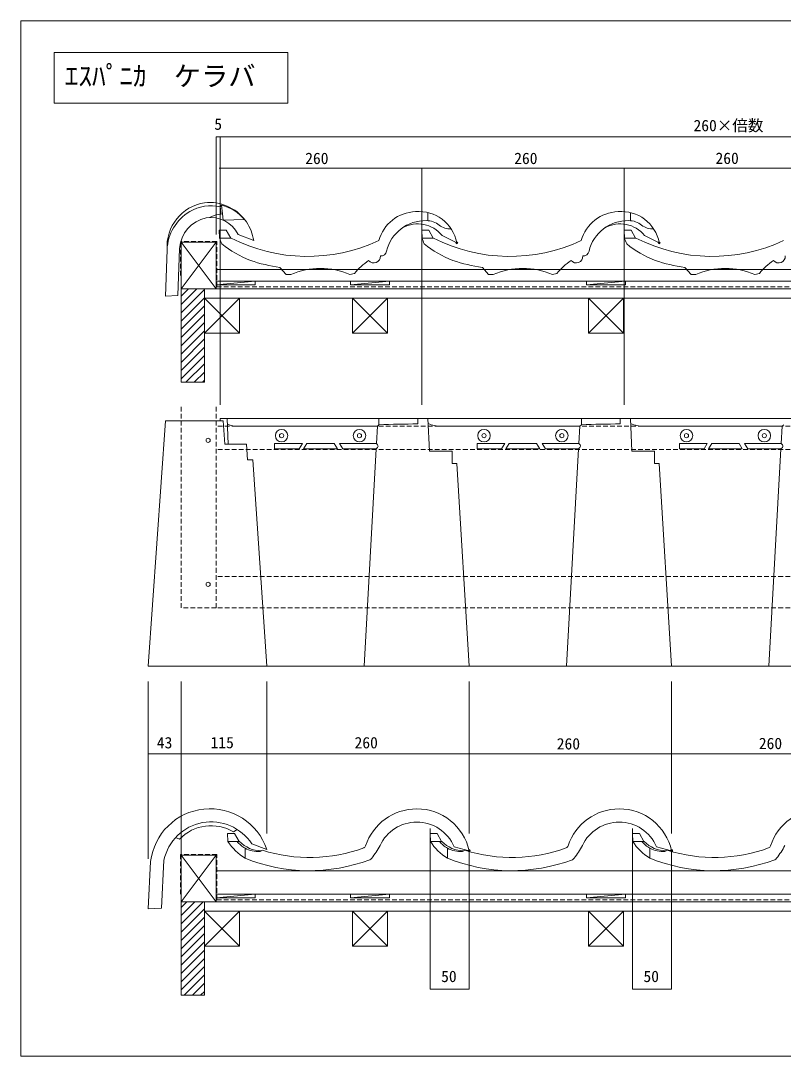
# Model space of a CAD drawing. Units: millimetres, scale not verified. Extents: x -7035 to 2796, y -3458 to 1902.
# Drawn here: x -2831 to -1852, y -1438 to -108 of the extents above; entities that cross this region are included whole.
import ezdxf
from ezdxf.enums import TextEntityAlignment as Align

# ---------------------------------------------------------------- set-up
doc = ezdxf.new("R2010")
doc.units = ezdxf.units.MM
doc.header["$LTSCALE"] = 5
doc.header["$PDMODE"] = 32
doc.header["$PDSIZE"] = 2.5
doc.linetypes.add('DASHED1', pattern=[1.8, 1.2, -0.6])
doc.layers.add('0-0', color=7, linetype='Continuous', lineweight=18)
doc.layers.add('0-7', color=6, linetype='Continuous', lineweight=18)
doc.styles.add('ＭＳ ゴシック', font='')
doc.styles.get('ＭＳ ゴシック').set_extended_font_data('MS Gothic')

msp = doc.modelspace()

# ---------------------------------------------------------------- linework, layer by layer
at = {"layer": '0-0', "color": 4}
for q in [(-2831.408, -107.7), (-881.407, -1437.7)]:
    msp.add_line((-2831.408, -1437.7), q, dxfattribs=at)
at = {"layer": '0-0'}
for p, q in [((-2580.345, -382.119), (-2580.345, -257.047)), ((-1276.345, -257.047), (-2580.345, -257.047)), ((-2575.345, -600.851), (-2575.345, -257.047)), ((-1280.345, -297.047), (-2576.356, -297.047)), ((-2316.356, -600.851), (-2316.356, -297.047)), ((-2056.356, -600.851), (-2056.356, -297.047)), ((-2625.345, -452.047), (-2580.345, -392.047)), ((-2625.345, -572.047), (-2625.345, -392.047)), ((-2580.345, -452.047), (-2580.345, -392.047)), ((-1276.345, -427.047), (-2580.345, -427.047)), ((-1231.345, -452.047), (-2625.345, -452.047)), ((-2625.345, -472.205), (-2605.187, -452.047)), ((-2625.345, -461.599), (-2615.794, -452.047)), ((-2595.345, -572.047), (-2595.345, -452.047)), ((-1276.345, -442.047), (-2580.345, -442.047)), ((-2580.345, -447.047), (-2530.345, -442.047)), ((-2530.345, -447.047), (-2580.345, -447.047)), ((-2530.345, -447.047), (-2530.345, -442.047)), ((-2407.845, -447.047), (-2407.845, -442.047)), ((-2407.845, -447.047), (-2357.845, -442.047)), ((-2407.845, -447.047), (-2357.845, -447.047)), ((-2357.845, -447.047), (-2357.845, -442.047)), ((-2104.845, -447.047), (-2104.845, -442.047)), ((-2104.845, -447.047), (-2054.845, -442.047)), ((-2104.845, -447.047), (-2054.845, -447.047)), ((-2054.845, -447.047), (-2054.845, -442.047)), ((-2625.345, -482.812), (-2595.345, -452.812)), ((-2625.345, -493.418), (-2595.345, -463.418)), ((-1261.345, -464.047), (-2595.345, -464.047)), ((-2595.345, -509.047), (-2550.345, -464.047)), ((-2550.345, -509.047), (-2595.345, -464.047)), ((-2550.345, -509.047), (-2550.345, -464.047)), ((-2405.345, -509.047), (-2405.345, -464.047)), ((-2360.345, -509.047), (-2405.345, -464.047)), ((-2405.345, -509.047), (-2360.345, -464.047)), ((-2360.345, -509.047), (-2360.345, -464.047)), ((-2102.345, -509.047), (-2102.345, -464.047)), ((-2057.345, -509.047), (-2102.345, -464.047)), ((-2102.345, -509.047), (-2057.345, -464.047)), ((-2057.345, -509.047), (-2057.345, -464.047)), ((-2625.345, -504.025), (-2595.345, -474.025)), ((-2625.345, -514.632), (-2595.345, -484.632)), ((-2625.345, -525.238), (-2595.345, -495.238)), ((-2625.345, -535.845), (-2595.345, -505.845)), ((-2625.345, -546.452), (-2595.345, -516.452)), ((-2550.345, -509.047), (-2595.345, -509.047)), ((-2360.345, -509.047), (-2405.345, -509.047)), ((-2057.345, -509.047), (-2102.345, -509.047)), ((-2625.345, -557.058), (-2595.345, -527.058)), ((-2625.345, -567.665), (-2595.345, -537.665)), ((-2619.121, -572.047), (-2595.345, -548.271)), ((-2608.515, -572.047), (-2595.345, -558.878)), ((-2597.908, -572.047), (-2595.345, -569.485)), ((-2595.345, -572.047), (-2625.345, -572.047)), ((-2667.801, -1184.043), (-2667.801, -956.528)), ((-2625.345, -1179.344), (-2625.345, -956.528)), ((-2515.345, -1151.477), (-2515.345, -956.528)), ((-2255.345, -1151.477), (-2255.345, -956.528)), ((-1995.345, -1151.477), (-1995.345, -956.528)), ((-1186.345, -1049.344), (-2667.801, -1049.344)), ((-2305.659, -1145.22), (-2305.659, -1351.344)), ((-2045.659, -1145.22), (-2045.659, -1351.344)), ((-2580.345, -1179.344), (-2625.345, -1239.344)), ((-2625.345, -1359.344), (-2625.345, -1179.344)), ((-2580.345, -1239.344), (-2580.345, -1179.344)), ((-2255.345, -1173.643), (-2255.345, -1351.344)), ((-1995.345, -1173.643), (-1995.345, -1351.344)), ((-1276.345, -1199.344), (-2580.345, -1199.344)), ((-1276.345, -1229.344), (-2580.345, -1229.344)), ((-2580.345, -1234.344), (-2530.345, -1229.344)), ((-2530.345, -1234.344), (-2580.345, -1234.344)), ((-2530.345, -1234.344), (-2530.345, -1229.344)), ((-2407.845, -1234.344), (-2357.845, -1229.344)), ((-2407.845, -1234.344), (-2407.845, -1229.344)), ((-2407.845, -1234.344), (-2357.845, -1234.344)), ((-2357.845, -1234.344), (-2357.845, -1229.344)), ((-2104.845, -1234.344), (-2054.845, -1229.344)), ((-2104.845, -1234.344), (-2104.845, -1229.344)), ((-2104.845, -1234.344), (-2054.845, -1234.344)), ((-2054.845, -1234.344), (-2054.845, -1229.344)), ((-1231.345, -1239.344), (-2625.345, -1239.344)), ((-2625.345, -1267.7), (-2596.989, -1239.344)), ((-2625.345, -1257.094), (-2607.595, -1239.344)), ((-2625.345, -1246.487), (-2618.202, -1239.344)), ((-2625.345, -1267.7), (-2596.989, -1239.344)), ((-2625.345, -1257.094), (-2607.595, -1239.344)), ((-2625.345, -1246.487), (-2618.202, -1239.344)), ((-2625.345, -1278.307), (-2595.345, -1248.307)), ((-2625.345, -1278.307), (-2595.345, -1248.307)), ((-2595.345, -1359.344), (-2595.345, -1239.344)), ((-2625.345, -1288.914), (-2595.345, -1258.914)), ((-2625.345, -1288.914), (-2595.345, -1258.914)), ((-1261.345, -1251.344), (-2595.345, -1251.344)), ((-2595.345, -1296.344), (-2550.345, -1251.344)), ((-2550.345, -1296.344), (-2595.345, -1251.344)), ((-2550.345, -1296.344), (-2550.345, -1251.344)), ((-2405.345, -1296.344), (-2360.345, -1251.344)), ((-2360.345, -1296.344), (-2405.345, -1251.344)), ((-2405.345, -1296.344), (-2405.345, -1251.344)), ((-2360.345, -1296.344), (-2360.345, -1251.344)), ((-2102.345, -1296.344), (-2057.345, -1251.344)), ((-2057.345, -1296.344), (-2102.345, -1251.344)), ((-2102.345, -1296.344), (-2102.345, -1251.344)), ((-2057.345, -1296.344), (-2057.345, -1251.344)), ((-2625.345, -1299.52), (-2595.345, -1269.52)), ((-2625.345, -1299.52), (-2595.345, -1269.52)), ((-2625.345, -1310.127), (-2595.345, -1280.127)), ((-2625.345, -1310.127), (-2595.345, -1280.127)), ((-2625.345, -1320.733), (-2595.345, -1290.733)), ((-2625.345, -1320.733), (-2595.345, -1290.733)), ((-2625.345, -1331.34), (-2595.345, -1301.34)), ((-2625.345, -1331.34), (-2595.345, -1301.34)), ((-2550.345, -1296.344), (-2595.345, -1296.344)), ((-2360.345, -1296.344), (-2405.345, -1296.344)), ((-2057.345, -1296.344), (-2102.345, -1296.344)), ((-2625.345, -1341.947), (-2595.345, -1311.947)), ((-2625.345, -1341.947), (-2595.345, -1311.947)), ((-2625.345, -1352.553), (-2595.345, -1322.553)), ((-2625.345, -1352.553), (-2595.345, -1322.553)), ((-2621.529, -1359.344), (-2595.345, -1333.16)), ((-2621.529, -1359.344), (-2595.345, -1333.16)), ((-2610.923, -1359.344), (-2595.345, -1343.766)), ((-2610.923, -1359.344), (-2595.345, -1343.766)), ((-2600.316, -1359.344), (-2595.345, -1354.373)), ((-2600.316, -1359.344), (-2595.345, -1354.373)), ((-2255.345, -1351.344), (-2305.659, -1351.344)), ((-1995.345, -1351.344), (-2045.659, -1351.344)), ((-2595.345, -1359.344), (-2625.345, -1359.344))]:
    msp.add_line(p, q, dxfattribs=at)
at = {"layer": '0-0', "color": 3}
for p, q in [((-2575.133, -346.882), (-2573.362, -344.541)), ((-2573.362, -344.541), (-2572.176, -355.821)), ((-2574.813, -349.924), (-2575.133, -346.882)), ((-2574.813, -349.924), (-2574.171, -356.031)), ((-2572.176, -355.821), (-2574.171, -356.031)), ((-2572.176, -355.821), (-2571.346, -363.721)), ((-2308.356, -354.101), (-2308.356, -364.536)), ((-2048.356, -354.101), (-2048.356, -364.536)), ((-2571.346, -363.721), (-2543.814, -363.141)), ((-2541.588, -366.18), (-2543.164, -363.985)), ((-2576.356, -376.77), (-2567.348, -376.77)), ((-2576.356, -376.77), (-2575.914, -386.896)), ((-2561.602, -386.896), (-2567.348, -376.77)), ((-2552.112, -382.113), (-2532.19, -390.074)), ((-2316.356, -376.77), (-2307.348, -376.77)), ((-2316.356, -376.77), (-2315.914, -386.896)), ((-2301.602, -386.896), (-2307.348, -376.77)), ((-2271.356, -392.85), (-2290.124, -383.597)), ((-2056.356, -376.77), (-2047.348, -376.77)), ((-2056.356, -376.77), (-2055.914, -386.896)), ((-2041.602, -386.896), (-2047.348, -376.77)), ((-2011.356, -392.85), (-2030.124, -383.597)), ((-2575.914, -386.896), (-2561.163, -386.896)), ((-2315.914, -386.896), (-2301.163, -386.896)), ((-2055.914, -386.896), (-2041.163, -386.896)), ((-2629.526, -460.635), (-2627.274, -400.067)), ((-2490.507, -433.814), (-2498.462, -424.723)), ((-2230.507, -433.814), (-2238.462, -424.723)), ((-1970.507, -433.814), (-1978.462, -424.723)), ((-2490.507, -433.814), (-2484.507, -433.814)), ((-2408.507, -433.814), (-2402.698, -432.314)), ((-2230.507, -433.814), (-2224.507, -433.814)), ((-2148.507, -433.814), (-2142.698, -432.314)), ((-1970.507, -433.814), (-1964.507, -433.814)), ((-1888.507, -433.814), (-1882.698, -432.314)), ((-2667.801, -936.587), (-2645.594, -621.587)), ((-2571.325, -621.587), (-2645.594, -621.587)), ((-2575.225, -621.587), (-2575.345, -618.587)), ((-2575.345, -618.587), (-2308.356, -618.587)), ((-2569.319, -651.587), (-2571.325, -621.612)), ((-2565.009, -651.587), (-2566.338, -618.587)), ((-2371.356, -618.587), (-2371.356, -626.588)), ((-2321.356, -618.587), (-2321.356, -625.587)), ((-2308.356, -618.587), (-2306.356, -660.587)), ((-2308.356, -618.587), (-2048.356, -618.587)), ((-2111.356, -618.587), (-2111.356, -626.587)), ((-2061.356, -618.587), (-2061.356, -625.587)), ((-2048.356, -618.587), (-2046.356, -660.587)), ((-2048.356, -618.587), (-1788.356, -618.587)), ((-2373.356, -628.587), (-2551.908, -628.587)), ((-2373.356, -628.587), (-2374.57, -650.587)), ((-2371.356, -626.587), (-2373.356, -628.587)), ((-2113.356, -628.587), (-2291.908, -628.587)), ((-2113.356, -628.587), (-2114.57, -650.587)), ((-2111.356, -626.587), (-2113.356, -628.587)), ((-1853.356, -628.587), (-2031.908, -628.587)), ((-1853.356, -628.587), (-1854.57, -650.587)), ((-1851.356, -626.587), (-1853.356, -628.587)), ((-2569.319, -651.587), (-2541.319, -651.587)), ((-2505.356, -650.587), (-2505.356, -657.587)), ((-2469.59, -650.587), (-2505.356, -650.587)), ((-2463.923, -650.587), (-2468.123, -657.587)), ((-2428.79, -650.587), (-2463.923, -650.587)), ((-2428.79, -650.587), (-2424.59, -657.587)), ((-2421.793, -650.587), (-2417.593, -657.587)), ((-2374.57, -650.587), (-2421.793, -650.587)), ((-2374.57, -650.587), (-2373.01, -652.492)), ((-2245.356, -650.587), (-2245.356, -657.587)), ((-2209.59, -650.587), (-2245.356, -650.587)), ((-2203.923, -650.587), (-2208.123, -657.587)), ((-2168.79, -650.587), (-2203.923, -650.587)), ((-2168.79, -650.587), (-2164.59, -657.587)), ((-2161.793, -650.587), (-2157.593, -657.587)), ((-2114.57, -650.587), (-2161.793, -650.587)), ((-2114.57, -650.587), (-2113.01, -652.492)), ((-1985.356, -650.587), (-1985.356, -657.587)), ((-1949.59, -650.587), (-1985.356, -650.587)), ((-1943.923, -650.587), (-1948.123, -657.587)), ((-1908.79, -650.587), (-1943.923, -650.587)), ((-1908.79, -650.587), (-1904.59, -657.587)), ((-1901.793, -650.587), (-1897.593, -657.587)), ((-1854.57, -650.587), (-1901.793, -650.587)), ((-1854.57, -650.587), (-1853.01, -652.492)), ((-2424.59, -657.587), (-2468.123, -657.587)), ((-2374.956, -657.587), (-2417.593, -657.587)), ((-2374.956, -657.587), (-2390.345, -936.587)), ((-2374.956, -657.587), (-2373.199, -655.868)), ((-2306.356, -660.587), (-2277.356, -660.587)), ((-2164.59, -657.587), (-2208.123, -657.587)), ((-2114.956, -657.587), (-2157.593, -657.587)), ((-2114.956, -657.587), (-2130.345, -936.587)), ((-2114.956, -657.587), (-2113.199, -655.868)), ((-2046.356, -660.587), (-2017.356, -660.587)), ((-1904.59, -657.587), (-1948.123, -657.587)), ((-1854.956, -657.587), (-1897.593, -657.587)), ((-1854.956, -657.587), (-1870.345, -936.587)), ((-1854.956, -657.587), (-1853.199, -655.868)), ((-2533.081, -671.587), (-2538.981, -671.587)), ((-2533.081, -671.587), (-2515.345, -936.587)), ((-2271.356, -676.587), (-2255.345, -936.587)), ((-2011.356, -676.587), (-1995.345, -936.587)), ((-2515.345, -936.587), (-2667.801, -936.587)), ((-2255.345, -936.587), (-2515.345, -936.587)), ((-1995.345, -936.587), (-2255.345, -936.587)), ((-1735.345, -936.587), (-1995.345, -936.587)), ((-2627.357, -1158.644), (-2632.57, -1156.879)), ((-2565.659, -1151.576), (-2556.651, -1151.576)), ((-2565.659, -1151.576), (-2565.217, -1161.702)), ((-2553.228, -1146.426), (-2557.943, -1149.401)), ((-2550.905, -1161.702), (-2556.651, -1151.576)), ((-2305.659, -1151.576), (-2296.651, -1151.576)), ((-2305.659, -1151.576), (-2305.217, -1161.702)), ((-2290.905, -1161.702), (-2296.651, -1151.576)), ((-2045.659, -1151.576), (-2036.651, -1151.576)), ((-2045.659, -1151.576), (-2045.217, -1161.702)), ((-2030.905, -1161.702), (-2036.651, -1151.576)), ((-2565.217, -1161.702), (-2550.466, -1161.702)), ((-2515.345, -1172.02), (-2534.604, -1164.994)), ((-2305.217, -1161.702), (-2290.466, -1161.702)), ((-2274.751, -1168.648), (-2255.345, -1173.643)), ((-2045.217, -1161.702), (-2030.466, -1161.702)), ((-2014.751, -1168.648), (-1995.345, -1173.643)), ((-2543.258, -1170.502), (-2543.258, -1183.284)), ((-2521.025, -1173.175), (-2523.968, -1174.597)), ((-2283.258, -1170.502), (-2283.258, -1183.284)), ((-2261.025, -1173.175), (-2263.968, -1174.597)), ((-2023.258, -1170.502), (-2023.258, -1183.284)), ((-2001.025, -1173.175), (-2003.968, -1174.597)), ((-2667.801, -1248.351), (-2664.524, -1187.699)), ((-2650.737, -1247.625), (-2647.399, -1185.847)), ((-2650.737, -1247.625), (-2667.801, -1248.351))]:
    msp.add_line(p, q, dxfattribs=at)
at = {"layer": '0-0', "color": 5, "linetype": 'DASHED1'}
for p, q in [((-2579.345, -391.047), (-2626.345, -391.047)), ((-2626.345, -434.978), (-2626.345, -391.047)), ((-2579.345, -449.547), (-2579.345, -391.047)), ((-1277.345, -449.547), (-2579.345, -449.547)), ((-2626.345, -1229.344), (-2626.345, -1178.344))]:
    msp.add_line(p, q, dxfattribs=at)
at = {"layer": '0-0', "linetype": 'DASHED1'}
for p, q in [((-2625.345, -861.587), (-2625.345, -600.851)), ((-2580.345, -861.587), (-2580.345, -600.851)), ((-1276.345, -628.587), (-2580.345, -628.587)), ((-1276.345, -658.587), (-2580.345, -658.587)), ((-1276.345, -821.587), (-2580.345, -821.587)), ((-2580.345, -861.587), (-2625.345, -861.587)), ((-1276.345, -861.587), (-2580.345, -861.587))]:
    msp.add_line(p, q, dxfattribs=at)
at = {"layer": '0-0', "color": 4}
msp.add_lwpolyline([(-2831.408, -107.7), (-881.407, -107.7), (-881.407, -1437.7)], dxfattribs=at)
at = {"layer": '0-0'}
for points in [[(-2580.345, -392.047), (-2625.345, -392.047), (-2580.345, -452.047)], [(-2580.345, -1179.344), (-2625.345, -1179.344), (-2580.345, -1239.344)]]:
    msp.add_lwpolyline(points, dxfattribs=at)
at = {"layer": '0-0', "color": 3}
for points in [[(-2629.526, -460.635), (-2645.594, -461.318), (-2643.379, -401.758)], [(-2533.081, -671.587), (-2539.981, -671.587), (-2541.319, -651.587)], [(-2469.59, -650.587), (-2473.79, -657.587), (-2505.356, -657.587)], [(-2209.59, -650.587), (-2213.79, -657.587), (-2245.356, -657.587)], [(-1949.59, -650.587), (-1953.79, -657.587), (-1985.356, -657.587)], [(-2277.356, -660.587), (-2277.356, -676.587), (-2271.356, -676.587)], [(-2017.356, -660.587), (-2017.356, -676.587), (-2011.356, -676.587)]]:
    msp.add_lwpolyline(points, dxfattribs=at)
at = {"layer": '0-0', "color": 5, "linetype": 'DASHED1'}
msp.add_lwpolyline([(-1277.345, -1236.844), (-2579.345, -1236.844), (-2579.345, -1178.344), (-2626.345, -1178.344)], dxfattribs=at)
at = {"layer": '0-0', "color": 3}
for centre, radius in [((-2496.356, -640.587), 8), ((-2496.356, -640.587), 2.7), ((-2396.356, -640.587), 8), ((-2396.356, -640.587), 2.7), ((-2236.356, -640.587), 8), ((-2236.356, -640.587), 2.7), ((-2136.356, -640.587), 8), ((-2136.356, -640.587), 2.7), ((-1976.356, -640.587), 8), ((-1976.356, -640.587), 2.7), ((-1876.356, -640.587), 8), ((-1876.356, -640.587), 2.7), ((-2590.68, -646.587), 2.7), ((-2590.68, -831.587), 2.7)]:
    msp.add_circle(centre, radius, dxfattribs=at)
for centre, radius, start, end in [((-2586.447, -397.789), 57.07, 98.79364, 183.98746), ((-2587.566, -396.841), 51.483, 76.02509, 121.35327), ((-2589.15, -398.682), 57.607, 37.03525, 96), ((-2588.838, -401.897), 59.406, 40.72112, 74.90051), ((-2584.23, -403.821), 59.185, 120.59483, 178.00169), ((-2568.3, -402.065), 46.407, 97.2688, 116.20401), ((-2322.649, -403.641), 50.73, 91.73757, 164.36239), ((-2319.855, -402.121), 49.377, 10.82212, 95.03326), ((-2062.649, -403.641), 50.73, 91.73757, 164.36239), ((-2059.855, -402.121), 49.377, 10.82212, 95.03326), ((-2584.16, -403.137), 43.223, 101.97194, 175.92705), ((-2587.132, -399.485), 39.093, 26.38417, 98.82005), ((-2589.15, -398.682), 57.607, 8.59406, 34.34712), ((-2311.883, -415.442), 50.968, 88.2729, 166.81158), ((-2321.537, -408.99), 40.393, 38.95035, 118.65042), ((-2309.838, -389.064), 24.572, 49.55434, 91.187), ((-2279.585, -351.206), 23.914, 233.23772, 272.52846), ((-2051.883, -415.442), 50.968, 88.2729, 166.81158), ((-2061.537, -408.99), 40.393, 38.95035, 118.65042), ((-2049.838, -389.064), 24.572, 49.55434, 91.187), ((-2019.585, -351.206), 23.914, 233.23772, 272.52846), ((-2535.118, -375.158), 42.452, 196.0524, 206.57596), ((-2490.051, -294.254), 129.898, 230.26667, 249.09224), ((-2463.193, -194.551), 215.858, 243.00841, 295.13652), ((-2275.118, -375.158), 42.452, 196.0524, 206.57596), ((-2230.051, -294.254), 129.898, 230.26667, 249.09224), ((-2203.193, -194.551), 215.858, 243.00841, 295.13652), ((-2015.118, -375.158), 42.452, 196.0524, 206.57596), ((-1970.051, -294.254), 129.898, 230.26667, 249.09224), ((-1943.193, -194.551), 215.858, 243.00841, 295.13652), ((-2377.981, -410.379), 8.493, 219.78854, 3.81538), ((-2368.782, -402.447), 7.402, 264.37808, 349.36069), ((-2117.981, -410.379), 8.493, 219.78854, 3.81538), ((-2108.782, -402.447), 7.402, 264.37808, 349.36069), ((-1857.981, -410.379), 8.493, 219.78854, 3.81538), ((-2463.193, -194.551), 232.858, 251.67452, 261.28849), ((-2343.286, -479.536), 75.893, 122.89857, 141.52138), ((-2203.193, -194.551), 232.858, 251.67452, 261.28849), ((-2083.286, -479.536), 75.893, 122.89857, 141.52138), ((-1943.193, -194.551), 232.858, 251.67452, 261.28849), ((-1823.286, -479.536), 75.893, 122.89857, 141.52138), ((-2446.507, -520.064), 94.25, 66.22276, 113.77724), ((-2186.507, -520.064), 94.25, 66.22276, 113.77724), ((-1926.507, -520.064), 94.25, 66.22276, 113.77724), ((-2551.633, -587.526), 41.062, 249.45959, 270.38324), ((-2315.167, -2185.441), 1559.865, 90.22736, 92.06433), ((-2291.633, -587.526), 41.062, 246.44419, 270.38324), ((-2055.167, -2185.441), 1559.865, 90.22736, 92.06436), ((-2031.633, -587.526), 41.062, 246.44419, 270.38324), ((-2374.959, -654.076), 2.511, 314.49667, 39.11534), ((-2114.959, -654.076), 2.511, 314.49667, 39.11534), ((-1854.959, -654.076), 2.511, 314.49667, 39.11534), ((-2588.171, -1196.642), 76.875, 18.68037, 173.31963), ((-2322.802, -1188.944), 69.019, 89.93592, 161.91255), ((-2322.648, -1188.944), 69.019, 12.80822, 90.06408), ((-2062.802, -1188.944), 69.019, 89.93592, 161.91255), ((-2062.648, -1188.944), 69.019, 12.80822, 90.06408), ((-1802.802, -1188.944), 69.019, 89.93592, 161.91255), ((-2586.71, -1198.634), 62.021, 32.84644, 168.10167), ((-2586.71, -1198.634), 57.021, 59.70242, 135.46667), ((-2322.802, -1188.944), 52.02, 89.93592, 154.94438), ((-2322.648, -1188.944), 52.02, 22.96441, 90.06408), ((-2062.802, -1188.944), 52.02, 89.93592, 154.94438), ((-2062.648, -1188.944), 52.02, 22.96441, 90.06408), ((-2510.672, -1128.167), 64.029, 211.58363, 239.40791), ((-2525.576, -1139.485), 35.704, 218.48164, 240.31324), ((-2522.186, -1134.696), 39.103, 223.68042, 269.80891), ((-2460.554, -978.357), 203.987, 252.75575, 289.95915), ((-2392.222, -1166.311), 3.998, 288.96305, 342.46794), ((-2474.778, -1111.045), 118.808, 322.44821, 331.94985), ((-2250.672, -1128.167), 64.029, 211.58363, 239.40791), ((-2265.576, -1139.485), 35.704, 218.48164, 240.31324), ((-2262.186, -1134.696), 39.103, 223.68042, 269.80891), ((-2200.554, -978.357), 203.987, 252.75575, 289.95915), ((-2132.222, -1166.311), 3.998, 288.96305, 342.46794), ((-2214.778, -1111.045), 118.808, 322.44821, 331.94985), ((-1990.672, -1128.167), 64.029, 211.58363, 239.40791), ((-2005.576, -1139.485), 35.704, 218.48164, 240.31324), ((-2002.186, -1134.696), 39.103, 223.68042, 269.80891), ((-1940.554, -978.357), 203.987, 252.75575, 289.95915), ((-1872.222, -1166.311), 3.998, 288.96305, 342.46794), ((-1954.778, -1111.045), 118.808, 322.44821, 331.94985), ((-2527.119, -1141.956), 32.793, 240.51714, 275.51365), ((-2460.554, -978.357), 220.987, 248.02216, 290.57663), ((-2387.184, -1177.354), 8.986, 298.57055, 317.23188), ((-2267.119, -1141.956), 32.793, 240.51714, 275.51365), ((-2200.554, -978.357), 220.987, 248.02216, 290.57663), ((-2127.184, -1177.354), 8.986, 298.57055, 317.23188), ((-2007.119, -1141.956), 32.793, 240.51714, 275.51365), ((-1940.554, -978.357), 220.987, 248.02216, 290.57663), ((-1867.184, -1177.354), 8.986, 298.57055, 317.23188)]:
    msp.add_arc(centre, radius, start, end, dxfattribs=at)
at = {"layer": '0-0'}
for p in [(-2271.356, -392.85), (-2011.356, -392.85), (-2255.345, -1173.643), (-1995.345, -1173.643)]:
    msp.add_point(p, dxfattribs=at)
at = {"layer": '0-7'}
for q in [(-2488.405, -148.723), (-2788.406, -213.723)]:
    msp.add_line((-2788.406, -148.723), q, dxfattribs=at)
msp.add_lwpolyline([(-2788.406, -213.723), (-2488.405, -213.723), (-2488.405, -148.723)], dxfattribs=at)

# ---------------------------------------------------------------- texts
at = {"layer": '0-0', "style": 'ＭＳ ゴシック'}
for s, height, p in [('ｴｽﾊﾟﾆｶ\u3000ケラバ', 25.66, (-2774.784, -199.27)), ('5', 14.66, (-2582.783, -252.24)), ('260×倍数', 14.66, (-1967.311, -254.031)), ('260', 14.66, (-2466.041, -296.192)), ('260', 14.66, (-2197.611, -296.192)), ('260', 14.66, (-1939.067, -296.038)), ('43', 14.66, (-2656.596, -1046.64)), ('115', 14.66, (-2587.573, -1046.509)), ('260', 14.66, (-2402.643, -1046.64)), ('260', 14.66, (-2142.917, -1048.035)), ('260', 14.66, (-1883.39, -1047.619)), ('50', 14.66, (-2291.423, -1346.781)), ('50', 14.66, (-2031.57, -1346.781))]:
    msp.add_text(s, height=height, dxfattribs=at).set_placement(p, align=Align.BOTTOM_LEFT)

doc.saveas('drawing.dxf')
